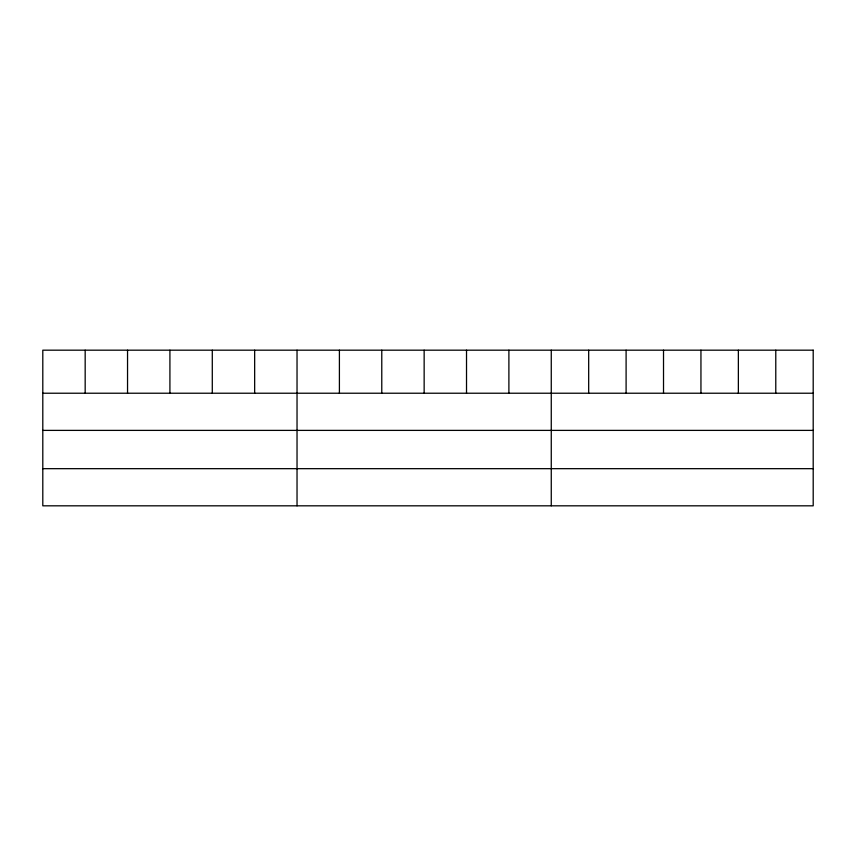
<?xml version="1.0" encoding="UTF-8"?>
<svg xmlns="http://www.w3.org/2000/svg" width="856" height="856" viewBox="0 0 856 856"><rect width="100%" height="100%" fill="white"/><g stroke="black" fill="none" stroke-linecap="round" stroke-linejoin="round"><path stroke-width="1.28" d="M42.8 393.225L813.2 393.225M42.8 430.386L813.2 430.386M42.8 468.671L813.2 468.671M775.782 350.179L775.782 393.225M738.364 350.179L738.364 393.225M700.946 350.179L700.946 393.225M663.518 350.179L663.518 393.225M626.1 350.179L626.1 393.225M588.682 350.179L588.682 393.225M551.264 350.179L551.264 505.821M508.892 350.179L508.892 393.225M466.52 350.179L466.52 393.225M424.148 350.179L424.148 393.225M381.776 350.179L381.776 393.225M339.404 350.179L339.404 393.225M297.032 350.179L297.032 505.821M254.66 350.179L254.66 393.225M212.288 350.179L212.288 393.225M169.916 350.179L169.916 393.225M127.544 350.179L127.544 393.225M85.172 350.179L85.172 393.225M813.2 350.179L42.8 350.179L42.8 505.821L813.2 505.821L813.2 350.179"/></g></svg>
